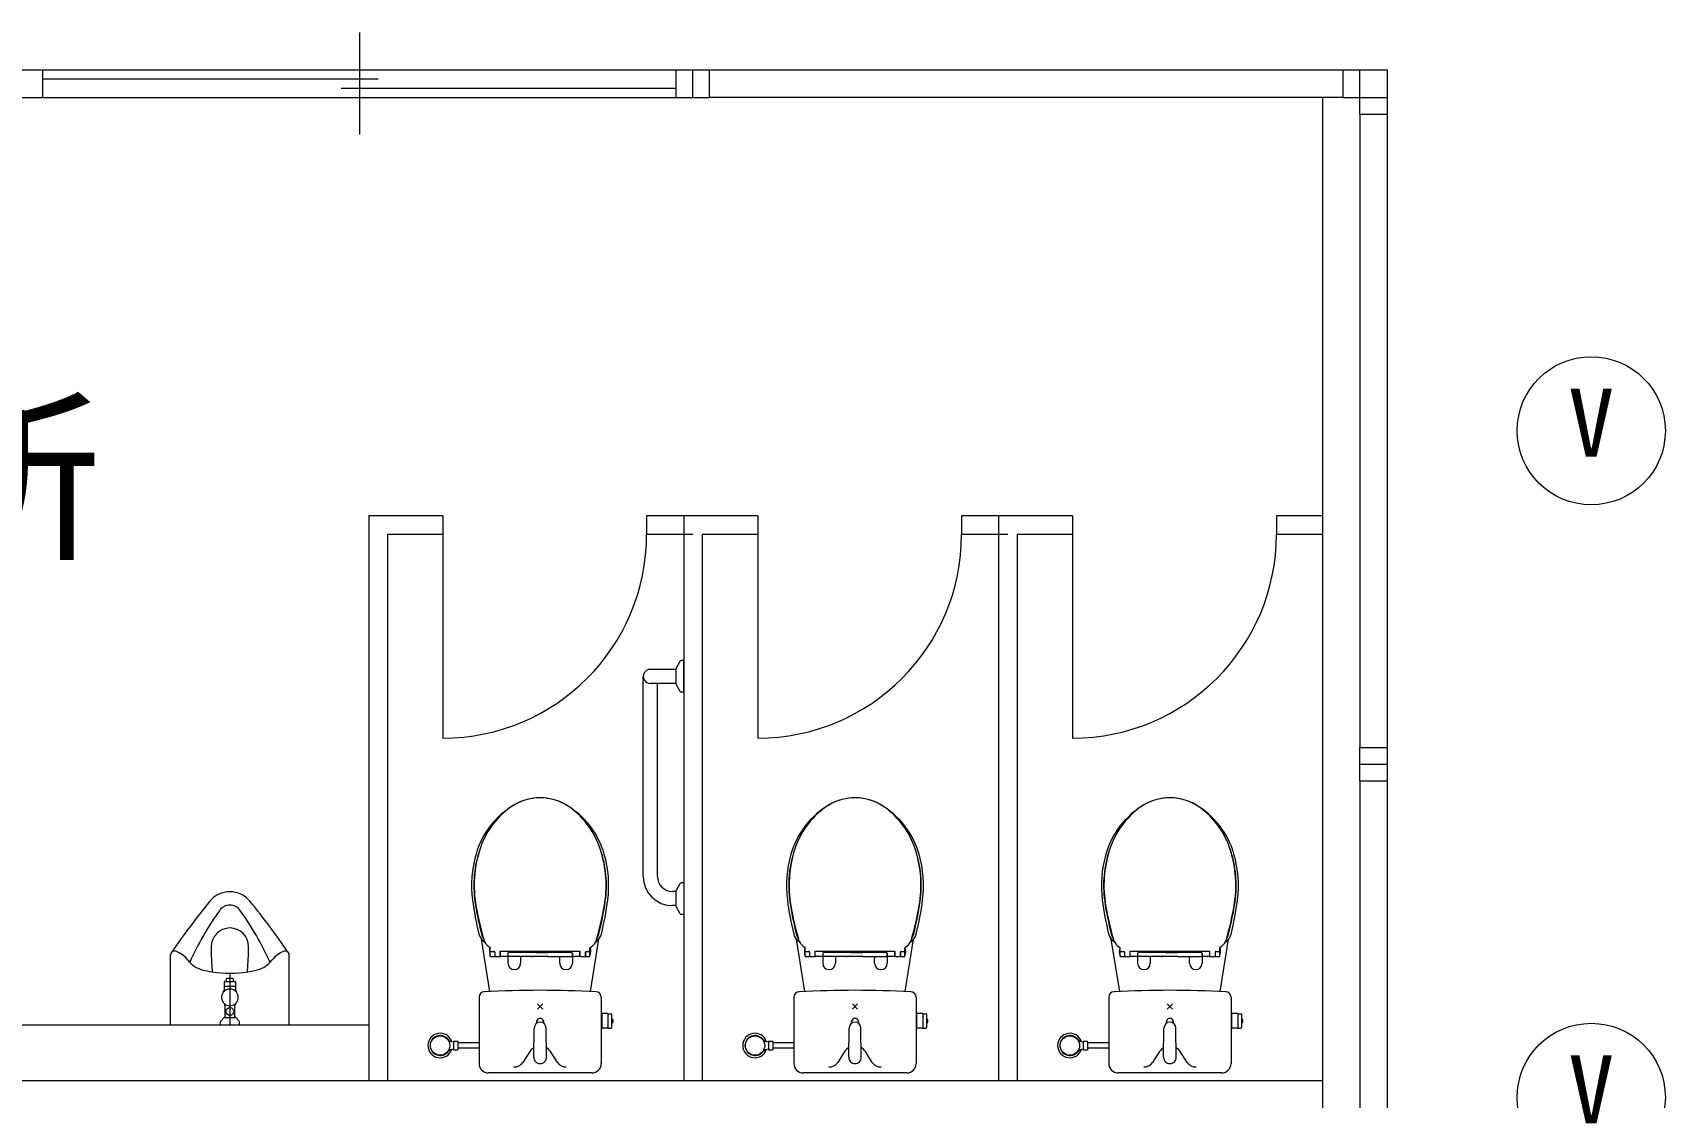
# Model space of a CAD drawing. Units: millimetres at full size, sheet at 1:100. Extents: x -84100 to 167013, y -59450 to 59350.
# Drawn here: x -19736 to -15328, y 38500 to 41375 of the extents above; entities that cross this region are included whole.
import ezdxf
from ezdxf.enums import TextEntityAlignment as Align

# ---------------------------------------------------------------- set-up
doc = ezdxf.new("R2010")
doc.units = ezdxf.units.MM
doc.header["$LTSCALE"] = 100
for name, color, linetype, lineweight in [('0-2_間仕切り', 5, 'Continuous', 9), ('0-4_通り芯', 3, 'Continuous', 9), ('0-7_作図線', 7, 'Continuous', 9), ('0-B_部屋面積', 4, 'Continuous', 9), ('3-3', 4, 'Continuous', 9)]:
    doc.layers.add(name, color=color, linetype=linetype, lineweight=lineweight)
doc.layers.add('1-E', color=7, linetype='Continuous')
doc.styles.add('ＭＳ ゴシック', font='')
doc.styles.get('ＭＳ ゴシック').set_extended_font_data('MS Gothic')

msp = doc.modelspace()

# ---------------------------------------------------------------- linework, layer by layer
at = {"layer": '0-2_間仕切り'}
for p, q in [((-18853.5, 41375.1), (-18853.5, 41100.1)), ((-19708.5, 41275.1), (-17998.5, 41275.1)), ((-19708.5, 41250.1), (-18803.5, 41250.1)), ((-18903.5, 41225.1), (-17998.5, 41225.1)), ((-19708.5, 41200.1), (-17998.5, 41200.1))]:
    msp.add_line(p, q, dxfattribs=at)
at = {"layer": '0-4_通り芯'}
for p, q in [((-17908.5, 41275.1), (-16198.5, 41275.1)), ((-16198.5, 41200.1), (-17908.5, 41200.1)), ((-16253.5, 35845.1), (-16253.5, 41200.1)), ((-16153.5, 41155.1), (-16153.5, 39445.1)), ((-16078.5, 39445.1), (-16078.5, 41155.1)), ((-16153.5, 39355.1), (-16153.5, 37645.1)), ((-16078.5, 37645.1), (-16078.5, 39355.1)), ((-16253.5, 38545.1), (-22443.5, 38545.1))]:
    msp.add_line(p, q, dxfattribs=at)
at = {"layer": '0-7_作図線'}
for p, q in [((-19798.5, 41275.1), (-19708.5, 41275.1)), ((-19708.5, 41200.1), (-19708.5, 41275.1)), ((-17998.5, 41200.1), (-17998.5, 41275.1)), ((-17998.5, 41275.1), (-17908.5, 41275.1)), ((-17953.5, 41200.1), (-17953.5, 41275.1)), ((-17908.5, 41200.1), (-17908.5, 41275.1)), ((-16153.5, 41155.1), (-16153.5, 41275.1)), ((-16078.5, 41155.1), (-16078.5, 41275.1)), ((-19798.5, 41200.1), (-19708.5, 41200.1)), ((-17998.5, 41200.1), (-17908.5, 41200.1)), ((-16198.5, 41200.1), (-16078.5, 41200.1)), ((-16153.5, 41155.1), (-16078.5, 41155.1)), ((-16153.5, 39355.1), (-16153.5, 39445.1)), ((-16153.5, 39445.1), (-16078.5, 39445.1)), ((-16078.5, 39355.1), (-16078.5, 39445.1)), ((-16153.5, 39400.1), (-16078.5, 39400.1)), ((-16153.5, 39355.1), (-16078.5, 39355.1))]:
    msp.add_line(p, q, dxfattribs=at)
msp.add_lwpolyline([(-16198.5, 41200.1), (-16198.5, 41275.1), (-16078.5, 41275.1)], dxfattribs=at)
at = {"layer": '0-B_部屋面積'}
for p, q in [((-18828.5, 40070.1), (-18828.5, 38545.1)), ((-18628.5, 40070.1), (-18828.5, 40070.1)), ((-18628.5, 40070.1), (-18628.5, 39470.1)), ((-17953.5, 40070.1), (-18078.5, 40070.1)), ((-18078.5, 40070.1), (-18078.5, 40020.1)), ((-17978.5, 40070.1), (-17978.5, 38545.1)), ((-17778.5, 40070.1), (-17978.5, 40070.1)), ((-17778.5, 40070.1), (-17778.5, 39470.1)), ((-17103.5, 40070.1), (-17228.5, 40070.1)), ((-17228.5, 40070.1), (-17228.5, 40020.1)), ((-16928.5, 40070.1), (-17128.5, 40070.1)), ((-17128.5, 40070.1), (-17128.5, 38545.1)), ((-16928.5, 40070.1), (-16928.5, 39470.1)), ((-16378.5, 40070.1), (-16378.5, 40020.1)), ((-16253.5, 40070.1), (-16378.5, 40070.1)), ((-18778.5, 40020.1), (-18778.5, 38545.1)), ((-18628.5, 40020.1), (-18778.5, 40020.1)), ((-17953.5, 40020.1), (-18078.5, 40020.1)), ((-17928.5, 40020.1), (-17928.5, 38545.1)), ((-17778.5, 40020.1), (-17928.5, 40020.1)), ((-17103.5, 40020.1), (-17228.5, 40020.1)), ((-16928.5, 40020.1), (-17078.5, 40020.1)), ((-17078.5, 40020.1), (-17078.5, 38545.1)), ((-16253.5, 40020.1), (-16378.5, 40020.1)), ((-17998.2, 39659.8), (-17987.9, 39677.8)), ((-17978.5, 39679.3), (-17985.3, 39679.3)), ((-17978.5, 39594.3), (-17978.5, 39679.3)), ((-18087.5, 39096.8), (-18087.5, 39636.8)), ((-17998.5, 39655.8), (-18068.5, 39655.8)), ((-17998.5, 39614.8), (-17998.5, 39658.8)), ((-17998.5, 39617.8), (-18068.5, 39617.8)), ((-18049.5, 39096.8), (-18049.5, 39617.8)), ((-17987.9, 39595.8), (-17998.3, 39613.8)), ((-17978.5, 39594.3), (-17985.3, 39594.3)), ((-17998.5, 39055.8), (-18008.5, 39055.8)), ((-17998.5, 39014.8), (-17998.5, 39058.8)), ((-17998.2, 39059.8), (-17987.9, 39077.8)), ((-17978.5, 39079.3), (-17985.3, 39079.3)), ((-17998.5, 39017.8), (-18008.5, 39017.8)), ((-17987.9, 38995.8), (-17998.2, 39013.8)), ((-17978.5, 38994.3), (-17985.3, 38994.3)), ((-18501.5, 38786), (-18524.1, 38927.1)), ((-18230.5, 38786), (-18207.9, 38927.1)), ((-17651.5, 38786), (-17674.1, 38927.1)), ((-17380.5, 38786), (-17357.9, 38927.1)), ((-16801.5, 38786), (-16824.1, 38927.1)), ((-16530.5, 38786), (-16507.9, 38927.1)), ((-19363.5, 38695.1), (-19363.5, 38885.1)), ((-19254, 38907), (-19254, 38895)), ((-19253.8, 38885.3), (-19251.5, 38838.9)), ((-19155.6, 38838.9), (-19153.3, 38885.3)), ((-19153, 38895), (-19153, 38907)), ((-19043.5, 38695.1), (-19043.5, 38885.1)), ((-18500.5, 38881.1), (-18500.5, 38902.9)), ((-18500.5, 38894.1), (-18490.5, 38894.1)), ((-18499.5, 38880.1), (-18488.7, 38880.1)), ((-18498.8, 38894.1), (-18490.7, 38893.8)), ((-18488.7, 38891.8), (-18488.7, 38880.1)), ((-18488.5, 38892.1), (-18488.5, 38881.1)), ((-18487.5, 38880.1), (-18474.5, 38880.1)), ((-18473.5, 38894.5), (-18473.3, 38894.5)), ((-18473.5, 38881.1), (-18473.5, 38894.5)), ((-18473.3, 38894.5), (-18396, 38894.5)), ((-18473.3, 38881.1), (-18473.3, 38894.5)), ((-18454.3, 38880.1), (-18472.3, 38880.1)), ((-18453.3, 38888.8), (-18453.3, 38881.1)), ((-18453, 38889.8), (-18453, 38862.1)), ((-18389, 38880.1), (-18452, 38880.1)), ((-18377, 38890.1), (-18451.2, 38890.8)), ((-18419.1, 38880.1), (-18419.1, 38875.1)), ((-18419, 38875.1), (-18419, 38862.1)), ((-18396, 38894.5), (-18395, 38894.5)), ((-18395, 38894.5), (-18393.9, 38894.5)), ((-18393.9, 38894.5), (-18392.6, 38894.5)), ((-18392.6, 38894.5), (-18391.2, 38894.5)), ((-18391.2, 38894.5), (-18389.6, 38894.5)), ((-18389.6, 38894.5), (-18387.9, 38894.5)), ((-18387.9, 38894.5), (-18386, 38894.5)), ((-18386, 38894.5), (-18384, 38894.5)), ((-18384.7, 38881.1), (-18347.4, 38881.1)), ((-18384, 38894.5), (-18381.8, 38894.5)), ((-18381.8, 38894.5), (-18379.5, 38894.5)), ((-18379.5, 38894.5), (-18377, 38894.5)), ((-18377, 38894.5), (-18371.5, 38894.6)), ((-18366, 38890.1), (-18377, 38890.1)), ((-18371.5, 38894.6), (-18366, 38894.6)), ((-18366, 38894.6), (-18360.5, 38894.6)), ((-18355, 38890.1), (-18366, 38890.1)), ((-18360.5, 38894.6), (-18355, 38894.5)), ((-18355, 38894.5), (-18352.5, 38894.5)), ((-18352.5, 38894.5), (-18350.2, 38894.5)), ((-18350.2, 38894.5), (-18348.1, 38894.5)), ((-18348.1, 38894.5), (-18346, 38894.5)), ((-18346, 38894.5), (-18344.1, 38894.5)), ((-18344.1, 38894.5), (-18342.4, 38894.5)), ((-18343, 38880.1), (-18280, 38880.1)), ((-18342.4, 38894.5), (-18340.8, 38894.5)), ((-18340.8, 38894.5), (-18339.4, 38894.5)), ((-18339.4, 38894.5), (-18338.1, 38894.5)), ((-18338.1, 38894.5), (-18337, 38894.5)), ((-18337, 38894.5), (-18336, 38894.5)), ((-18313, 38862.1), (-18313, 38875.1)), ((-18312.9, 38875.1), (-18312.9, 38880.1)), ((-18279, 38889.8), (-18279, 38862.1)), ((-18278.8, 38881.1), (-18278.8, 38888.8)), ((-18259.8, 38880.1), (-18277.8, 38880.1)), ((-18258.8, 38894.5), (-18258.8, 38881.1)), ((-18258.5, 38881.1), (-18258.5, 38894.5)), ((-18257.5, 38880.1), (-18244.5, 38880.1)), ((-18243.5, 38892.1), (-18243.5, 38881.1)), ((-18243.3, 38880.1), (-18243.3, 38891.8)), ((-18243.3, 38880.1), (-18232.5, 38880.1)), ((-18241.5, 38894.1), (-18231.5, 38894.1)), ((-18241.4, 38893.8), (-18233.2, 38894.1)), ((-18231.5, 38881.1), (-18231.5, 38902.9)), ((-17650.5, 38881.1), (-17650.5, 38902.9)), ((-17650.5, 38894.1), (-17640.5, 38894.1)), ((-17649.5, 38880.1), (-17638.7, 38880.1)), ((-17648.8, 38894.1), (-17640.7, 38893.8)), ((-17638.7, 38891.8), (-17638.7, 38880.1)), ((-17638.5, 38892.1), (-17638.5, 38881.1)), ((-17637.5, 38880.1), (-17624.5, 38880.1)), ((-17623.5, 38894.5), (-17623.3, 38894.5)), ((-17623.5, 38881.1), (-17623.5, 38894.5)), ((-17623.3, 38894.5), (-17546, 38894.5)), ((-17623.3, 38881.1), (-17623.3, 38894.5)), ((-17604.3, 38880.1), (-17622.3, 38880.1)), ((-17603.3, 38888.8), (-17603.3, 38881.1)), ((-17603, 38889.8), (-17603, 38862.1)), ((-17539, 38880.1), (-17602, 38880.1)), ((-17527, 38890.1), (-17601.2, 38890.8)), ((-17569.1, 38880.1), (-17569.1, 38875.1)), ((-17569, 38875.1), (-17569, 38862.1)), ((-17546, 38894.5), (-17545, 38894.5)), ((-17545, 38894.5), (-17543.9, 38894.5)), ((-17543.9, 38894.5), (-17542.6, 38894.5)), ((-17542.6, 38894.5), (-17541.2, 38894.5)), ((-17541.2, 38894.5), (-17539.6, 38894.5)), ((-17539.6, 38894.5), (-17537.9, 38894.5)), ((-17537.9, 38894.5), (-17536, 38894.5)), ((-17536, 38894.5), (-17534, 38894.5)), ((-17534.7, 38881.1), (-17497.4, 38881.1)), ((-17534, 38894.5), (-17531.8, 38894.5)), ((-17531.8, 38894.5), (-17529.5, 38894.5)), ((-17529.5, 38894.5), (-17527, 38894.5)), ((-17527, 38894.5), (-17521.5, 38894.6)), ((-17516, 38890.1), (-17527, 38890.1)), ((-17521.5, 38894.6), (-17516, 38894.6)), ((-17516, 38894.6), (-17510.5, 38894.6)), ((-17505, 38890.1), (-17516, 38890.1)), ((-17510.5, 38894.6), (-17505, 38894.5)), ((-17505, 38894.5), (-17502.5, 38894.5)), ((-17502.5, 38894.5), (-17500.2, 38894.5)), ((-17500.2, 38894.5), (-17498.1, 38894.5)), ((-17498.1, 38894.5), (-17496, 38894.5)), ((-17496, 38894.5), (-17494.1, 38894.5)), ((-17494.1, 38894.5), (-17492.4, 38894.5)), ((-17493, 38880.1), (-17430, 38880.1)), ((-17492.4, 38894.5), (-17490.8, 38894.5)), ((-17490.8, 38894.5), (-17489.4, 38894.5)), ((-17489.4, 38894.5), (-17488.1, 38894.5)), ((-17488.1, 38894.5), (-17487, 38894.5)), ((-17487, 38894.5), (-17486, 38894.5)), ((-17463, 38862.1), (-17463, 38875.1)), ((-17462.9, 38875.1), (-17462.9, 38880.1)), ((-17429, 38889.8), (-17429, 38862.1)), ((-17428.8, 38881.1), (-17428.8, 38888.8)), ((-17409.8, 38880.1), (-17427.8, 38880.1)), ((-17408.8, 38894.5), (-17408.8, 38881.1)), ((-17408.5, 38881.1), (-17408.5, 38894.5)), ((-17407.5, 38880.1), (-17394.5, 38880.1)), ((-17393.5, 38892.1), (-17393.5, 38881.1)), ((-17393.3, 38880.1), (-17393.3, 38891.8)), ((-17393.3, 38880.1), (-17382.5, 38880.1)), ((-17391.5, 38894.1), (-17381.5, 38894.1)), ((-17391.4, 38893.8), (-17383.2, 38894.1)), ((-17381.5, 38881.1), (-17381.5, 38902.9)), ((-16800.5, 38881.1), (-16800.5, 38902.9)), ((-16800.5, 38894.1), (-16790.5, 38894.1)), ((-16799.5, 38880.1), (-16788.7, 38880.1)), ((-16798.8, 38894.1), (-16790.7, 38893.8)), ((-16788.7, 38891.8), (-16788.7, 38880.1)), ((-16788.5, 38892.1), (-16788.5, 38881.1)), ((-16787.5, 38880.1), (-16774.5, 38880.1)), ((-16773.5, 38881.1), (-16773.5, 38894.5)), ((-16773.5, 38894.5), (-16773.3, 38894.5)), ((-16773.3, 38881.1), (-16773.3, 38894.5)), ((-16773.3, 38894.5), (-16696, 38894.5)), ((-16754.3, 38880.1), (-16772.3, 38880.1)), ((-16753.3, 38888.8), (-16753.3, 38881.1)), ((-16753, 38889.8), (-16753, 38862.1)), ((-16689, 38880.1), (-16752, 38880.1)), ((-16677, 38890.1), (-16751.2, 38890.8)), ((-16719.1, 38880.1), (-16719.1, 38875.1)), ((-16719, 38875.1), (-16719, 38862.1)), ((-16684.7, 38881.1), (-16647.4, 38881.1)), ((-16666, 38890.1), (-16677, 38890.1)), ((-16655, 38890.1), (-16666, 38890.1)), ((-16646, 38890.1), (-16655, 38890.1)), ((-16580.8, 38890.8), (-16646, 38890.1)), ((-16643, 38880.1), (-16580, 38880.1)), ((-16636, 38894.5), (-16558.8, 38894.5)), ((-16613, 38862.1), (-16613, 38875.1)), ((-16612.9, 38875.1), (-16612.9, 38880.1)), ((-16579, 38889.8), (-16579, 38862.1)), ((-16578.8, 38881.1), (-16578.8, 38888.8)), ((-16559.8, 38880.1), (-16577.8, 38880.1)), ((-16558.8, 38894.5), (-16558.8, 38881.1)), ((-16558.8, 38894.5), (-16558.5, 38894.5)), ((-16558.5, 38881.1), (-16558.5, 38894.5)), ((-16557.5, 38880.1), (-16544.5, 38880.1)), ((-16543.5, 38892.1), (-16543.5, 38881.1)), ((-16543.3, 38880.1), (-16543.3, 38891.8)), ((-16543.3, 38880.1), (-16532.5, 38880.1)), ((-16541.5, 38894.1), (-16531.5, 38894.1)), ((-16541.4, 38893.8), (-16533.2, 38894.1)), ((-16531.5, 38881.1), (-16531.5, 38902.9)), ((-19203.5, 38835.1), (-19203.5, 38695.1)), ((-19187.8, 38799.1), (-19219.3, 38799.1)), ((-19219.3, 38799.1), (-19219.3, 38789.9)), ((-19218.8, 38811.1), (-19219, 38799.1)), ((-19213.4, 38819.1), (-19213.5, 38813.1)), ((-19193.6, 38813.1), (-19193.7, 38819.1)), ((-19188.2, 38811.1), (-19188, 38799.1)), ((-19187.8, 38789.9), (-19187.8, 38799.1)), ((-19217, 38748.5), (-19217, 38716.1)), ((-19190, 38716.1), (-19190, 38748.5)), ((-18531, 38770.3), (-18531, 38591.1)), ((-18358.9, 38752.2), (-18373.1, 38738)), ((-18358.9, 38738), (-18373.1, 38752.2)), ((-18201, 38770.3), (-18201, 38591.1)), ((-17681, 38770.3), (-17681, 38591.1)), ((-17508.9, 38752.2), (-17523.1, 38738)), ((-17508.9, 38738), (-17523.1, 38752.2)), ((-17351, 38770.3), (-17351, 38591.1)), ((-16831, 38770.3), (-16831, 38591.1)), ((-16658.9, 38738), (-16673.1, 38752.2)), ((-16658.9, 38752.2), (-16673.1, 38738)), ((-16501, 38770.3), (-16501, 38591.1)), ((-19229.3, 38695.1), (-19229.3, 38703.5)), ((-19219.2, 38715.6), (-19228.2, 38706.2)), ((-19218.1, 38716.1), (-19188.9, 38716.1)), ((-19187.8, 38715.6), (-19178.9, 38706.2)), ((-19177.8, 38695.1), (-19177.8, 38703.5)), ((-18199, 38722.6), (-18201, 38722.6)), ((-18199, 38687.6), (-18199, 38725.6)), ((-18183.3, 38726.1), (-18198, 38726.6)), ((-18183, 38725.8), (-18174, 38725.8)), ((-18183, 38725.8), (-18183, 38687.3)), ((-18173, 38724.8), (-18173, 38688.3)), ((-17349, 38722.6), (-17351, 38722.6)), ((-17349, 38687.6), (-17349, 38725.6)), ((-17333.3, 38726.1), (-17348, 38726.6)), ((-17333, 38725.8), (-17324, 38725.8)), ((-17333, 38725.8), (-17333, 38687.3)), ((-17323, 38724.8), (-17323, 38688.3)), ((-16499, 38722.6), (-16501, 38722.6)), ((-16499, 38687.6), (-16499, 38725.6)), ((-16483.3, 38726.1), (-16498, 38726.6)), ((-16483, 38725.8), (-16483, 38687.3)), ((-16483, 38725.8), (-16474, 38725.8)), ((-16473, 38724.8), (-16473, 38688.3)), ((-18828.5, 38695.1), (-22353.5, 38695.1)), ((-18383, 38608.3), (-18382, 38687.2)), ((-18349, 38608.3), (-18350, 38687.2)), ((-18199, 38690.6), (-18201, 38690.6)), ((-18183.3, 38687.1), (-18198, 38686.6)), ((-18183, 38687.3), (-18174, 38687.3)), ((-17533, 38608.3), (-17532, 38687.2)), ((-17499, 38608.3), (-17500, 38687.2)), ((-17349, 38690.6), (-17351, 38690.6)), ((-17333.3, 38687.1), (-17348, 38686.6)), ((-17333, 38687.3), (-17324, 38687.3)), ((-16683, 38608.3), (-16682, 38687.2)), ((-16649, 38608.3), (-16650, 38687.2)), ((-16499, 38690.6), (-16501, 38690.6)), ((-16483.3, 38687.1), (-16498, 38686.6)), ((-16483, 38687.3), (-16474, 38687.3)), ((-18599.3, 38628.4), (-18588.8, 38628.4)), ((-18588, 38651.1), (-18588.8, 38651.9)), ((-18588, 38629.1), (-18588.8, 38628.4)), ((-18588, 38651.1), (-18588, 38629.1)), ((-18531, 38647.4), (-18588, 38647.4)), ((-18531, 38632.8), (-18588, 38632.8)), ((-18394, 38623.6), (-18412.7, 38594)), ((-18319.4, 38594), (-18338.1, 38623.6)), ((-17749.3, 38628.4), (-17738.8, 38628.4)), ((-17738, 38651.1), (-17738.8, 38651.9)), ((-17738, 38629.1), (-17738.8, 38628.4)), ((-17738, 38651.1), (-17738, 38629.1)), ((-17681, 38647.4), (-17738, 38647.4)), ((-17681, 38632.8), (-17738, 38632.8)), ((-17544, 38623.6), (-17562.7, 38594)), ((-17469.4, 38594), (-17488.1, 38623.6)), ((-16900, 38651.1), (-16899.3, 38651.9)), ((-16900, 38651.1), (-16900, 38629.1)), ((-16900, 38629.1), (-16899.3, 38628.4)), ((-16899.3, 38651.9), (-16888.8, 38651.9)), ((-16899.3, 38628.4), (-16888.8, 38628.4)), ((-16888, 38651.1), (-16888.8, 38651.9)), ((-16888, 38629.1), (-16888.8, 38628.4)), ((-16888, 38651.1), (-16888, 38629.1)), ((-16831, 38647.4), (-16888, 38647.4)), ((-16831, 38632.8), (-16888, 38632.8)), ((-16694, 38623.6), (-16712.7, 38594)), ((-16619.4, 38594), (-16638.1, 38623.6)), ((-18226, 38566.1), (-18506, 38566.1)), ((-17376, 38566.1), (-17656, 38566.1)), ((-16526, 38566.1), (-16806, 38566.1))]:
    msp.add_line(p, q, dxfattribs=at)
for points in [[(-18280.8, 38890.8), (-18346, 38890.1), (-18355, 38890.1)], [(-18336, 38894.5), (-18258.8, 38894.5), (-18258.5, 38894.5)], [(-17430.8, 38890.8), (-17496, 38890.1), (-17505, 38890.1)], [(-17486, 38894.5), (-17408.8, 38894.5), (-17408.5, 38894.5)], [(-16696, 38894.5), (-16695, 38894.5), (-16693.9, 38894.5), (-16692.6, 38894.5), (-16691.2, 38894.5), (-16689.6, 38894.5), (-16687.9, 38894.5), (-16686, 38894.5), (-16684, 38894.5), (-16681.8, 38894.5), (-16679.5, 38894.5), (-16677, 38894.5), (-16671.5, 38894.6), (-16666, 38894.6), (-16660.5, 38894.6), (-16655, 38894.5), (-16652.5, 38894.5), (-16650.2, 38894.5), (-16648.1, 38894.5), (-16646, 38894.5), (-16644.1, 38894.5), (-16642.4, 38894.5), (-16640.8, 38894.5), (-16639.4, 38894.5), (-16638.1, 38894.5), (-16637, 38894.5), (-16636, 38894.5)], [(-19216.8, 38813.1), (-19193.6, 38813.1), (-19190.2, 38813.1)], [(-18600, 38651.1), (-18599.3, 38651.9), (-18588.8, 38651.9)], [(-18600, 38651.1), (-18600, 38629.1), (-18599.3, 38628.4)], [(-17750, 38651.1), (-17749.3, 38651.9), (-17738.8, 38651.9)], [(-17750, 38651.1), (-17750, 38629.1), (-17749.3, 38628.4)]]:
    msp.add_lwpolyline(points, dxfattribs=at)
for centre, radius in [((-19203.5, 38732.1), 10.5), ((-18636, 38640.1), 26.2), ((-17786, 38640.1), 26.2), ((-16936, 38640.1), 26.2)]:
    msp.add_circle(centre, radius, dxfattribs=at)
for centre, radius, start, end in [((-18628.5, 40020.1), 550, 270, 360), ((-17778.5, 40020.1), 550, 270, 360), ((-16928.5, 40020.1), 550, 270, 360), ((-17985.3, 39676.3), 3, 90, 150.102), ((-18068.5, 39636.8), 19, 90, 270.0004), ((-17996.5, 39658.8), 2, 150.1, 180), ((-17996.5, 39614.8), 2, 180, 209.9), ((-17985.3, 39597.3), 3, 209.898, 270), ((-18320.9, 39094.2), 227, 120.0891, 163.9428), ((-18314.6, 39100.7), 225, 125.737, 162.4982), ((-18366, 39172.1), 137, 54.263, 125.737), ((-18366, 39172.1), 137, 59.9109, 120.0891), ((-18411.1, 39094.2), 227, 16.0572, 59.9109), ((-18417.4, 39100.7), 225, 17.5018, 54.263), ((-17470.9, 39094.2), 227, 120.0891, 163.9428), ((-17464.6, 39100.7), 225, 125.737, 162.4982), ((-17516, 39172.1), 137, 54.263, 125.737), ((-17516, 39172.1), 137, 59.9109, 120.0891), ((-17561.1, 39094.2), 227, 16.0572, 59.9109), ((-17567.4, 39100.7), 225, 17.5018, 54.263), ((-16620.9, 39094.2), 227, 120.0891, 163.9428), ((-16614.6, 39100.7), 225, 125.737, 162.4982), ((-16666, 39172.1), 137, 54.263, 125.737), ((-16666, 39172.1), 137, 59.9109, 120.0891), ((-16711.1, 39094.2), 227, 16.0572, 59.9109), ((-16717.4, 39100.7), 225, 17.5018, 54.263), ((-18244, 39072.1), 307, 163.9428, 187.2656), ((-18244, 39072.1), 301, 161.2166, 188.144), ((-18224, 39072.1), 320, 162.4982, 189.7492), ((-18488, 39072.1), 301, 351.856, 18.7834), ((-18508, 39072.1), 320, 350.2508, 17.5018), ((-18488, 39072.1), 307, 352.7344, 16.0572), ((-17394, 39072.1), 307, 163.9428, 187.2656), ((-17394, 39072.1), 301, 161.2166, 188.144), ((-17374, 39072.1), 320, 162.4982, 189.7492), ((-17638, 39072.1), 301, 351.856, 18.7834), ((-17658, 39072.1), 320, 350.2508, 17.5018), ((-17638, 39072.1), 307, 352.7344, 16.0572), ((-16544, 39072.1), 307, 163.9428, 187.2656), ((-16544, 39072.1), 301, 161.2166, 188.144), ((-16524, 39072.1), 320, 162.4982, 189.7492), ((-16788, 39072.1), 301, 351.856, 18.7834), ((-16808, 39072.1), 320, 350.2508, 17.5018), ((-16788, 39072.1), 307, 352.7344, 16.0572), ((-18008.5, 39096.8), 79, 180, 270), ((-18008.5, 39096.8), 41, 180, 270), ((-19203.5, 38985.1), 70, 90, 140.6255), ((-19203.5, 38985.1), 70, 39.3751, 90), ((-17996.5, 39058.8), 2, 150.1, 180), ((-17985.3, 39076.3), 3, 90, 150.101), ((-17711.6, 37760.7), 2000, 140.6252, 145.5969), ((-19203.5, 38985.1), 34, 35.8043, 144.1934), ((-20695.4, 37760.7), 2000, 34.4031, 39.3748), ((-17755, 39134.4), 800, 187.2656, 193.9829), ((-17710.5, 39148.4), 840, 188.144, 194.3016), ((-17691.8, 39163.5), 860, 189.7492, 196.0105), ((-19040.2, 39163.5), 860, 343.9895, 350.2508), ((-19021.6, 39148.4), 840, 345.6984, 351.8559), ((-18977.1, 39134.4), 800, 346.0171, 352.7344), ((-17996.5, 39014.8), 2, 180, 209.9), ((-16905, 39134.4), 800, 187.2656, 193.9829), ((-16860.5, 39148.4), 840, 188.144, 194.3016), ((-16841.8, 39163.5), 860, 189.7492, 196.0105), ((-18190.2, 39163.5), 860, 343.9895, 350.2508), ((-18171.6, 39148.4), 840, 345.6984, 351.8559), ((-18127.1, 39134.4), 800, 346.0171, 352.7344), ((-16055, 39134.4), 800, 187.2656, 193.9829), ((-16010.5, 39148.4), 840, 188.144, 194.3016), ((-15991.8, 39163.5), 860, 189.7492, 196.0105), ((-17340.2, 39163.5), 860, 343.9895, 350.2508), ((-17321.6, 39148.4), 840, 345.6984, 351.8559), ((-17277.1, 39134.4), 800, 346.0171, 352.7344), ((-18582.2, 38537), 800, 144.2022, 155.828), ((-19824.8, 38537), 800, 24.172, 35.7977), ((-17985.3, 38997.3), 3, 209.899, 270), ((-19203.5, 38907), 50.5, 0, 180), ((-18497.3, 38949.6), 35, 193.9829, 237.8578), ((-18490.5, 38949.6), 35, 194.3016, 214.0763), ((-18484.8, 38936), 35, 196.0105, 207.2597), ((-18484.8, 38936), 35, 207.2597, 240.517), ((-18247.2, 38936), 35, 299.483, 332.7403), ((-18234.7, 38949.6), 35, 302.1422, 346.0171), ((-18247.2, 38936), 35, 332.7403, 343.9895), ((-18241.5, 38949.6), 35, 325.9236, 345.6984), ((-17647.3, 38949.6), 35, 193.9829, 237.8578), ((-17640.5, 38949.6), 35, 194.3016, 214.0763), ((-17634.8, 38936), 35, 196.0105, 207.2597), ((-17634.8, 38936), 35, 207.2597, 240.517), ((-17397.2, 38936), 35, 299.483, 332.7403), ((-17384.7, 38949.6), 35, 302.1422, 346.0171), ((-17397.2, 38936), 35, 332.7403, 343.9895), ((-17391.5, 38949.6), 35, 325.9236, 345.6984), ((-16797.3, 38949.6), 35, 193.9829, 237.8578), ((-16790.5, 38949.6), 35, 194.3016, 214.0763), ((-16784.8, 38936), 35, 196.0105, 207.2597), ((-16784.8, 38936), 35, 207.2597, 240.517), ((-16547.2, 38936), 35, 299.483, 332.7403), ((-16534.7, 38949.6), 35, 302.1422, 346.0171), ((-16547.2, 38936), 35, 332.7403, 343.9895), ((-16541.5, 38949.6), 35, 325.9236, 345.6984), ((-19353.5, 38885.1), 10, 145.598, 180), ((-19353.5, 38885.1), 10, 72.5961, 145.598), ((-19372.8, 38828.3), 70, 36.912, 71.4253), ((-19059, 38895), 195, 180, 182.8592), ((-19348, 38895), 195, 357.1408, 360), ((-19034.2, 38828.3), 70, 108.9638, 143.0885), ((-19053.5, 38885.1), 10, 34.4062, 110.1329), ((-19053.5, 38885.1), 10, 0, 34.4062), ((-18472.8, 38894.1), 30, 159.7594, 202.5403), ((-18503.5, 38902.9), 3, 31.3923, 60.517), ((-18503.5, 38902.9), 3, 0, 31.3923), ((-18499.5, 38895.1), 1, 180, 270), ((-18499.5, 38881.1), 1, 180, 270), ((-18490.7, 38891.8), 2, 0, 88.2986), ((-18490.5, 38892.1), 2, 0, 90), ((-18487.5, 38881.1), 1, 180, 270), ((-18474.5, 38881.1), 1, 270, 360), ((-18472.3, 38881.1), 1, 180, 270), ((-18454.3, 38881.1), 1, 270, 360), ((-18451.3, 38888.8), 2, 151.045, 180), ((-18451.3, 38888.8), 2, 89.0462, 151.045), ((-18452, 38881.1), 1, 180, 270), ((-18389, 38885.1), 5, 270, 295.8419), ((-18384.7, 38876.1), 5, 90, 115.8419), ((-18347.4, 38876.1), 5, 64.1581, 90), ((-18343, 38885.1), 5, 244.1581, 270), ((-18280.8, 38888.8), 2, 28.955, 90.9765), ((-18280, 38881.1), 1, 270, 360), ((-18280.8, 38888.8), 2, 0, 28.955), ((-18277.8, 38881.1), 1, 180, 270), ((-18259.8, 38881.1), 1, 270, 360), ((-18257.5, 38881.1), 1, 180, 270), ((-18244.5, 38881.1), 1, 270, 360), ((-18241.5, 38892.1), 2, 90, 180), ((-18241.3, 38891.8), 2, 91.7014, 180), ((-18232.5, 38895.1), 1, 270, 360), ((-18232.5, 38881.1), 1, 270, 360), ((-18228.5, 38902.9), 3, 148.6077, 180), ((-18259.2, 38894.1), 30, 337.4597, 20.2406), ((-18228.5, 38902.9), 3, 119.483, 148.6077), ((-17622.8, 38894.1), 30, 159.7594, 202.5403), ((-17653.5, 38902.9), 3, 31.3923, 60.517), ((-17653.5, 38902.9), 3, 0, 31.3923), ((-17649.5, 38895.1), 1, 180, 270), ((-17649.5, 38881.1), 1, 180, 270), ((-17640.7, 38891.8), 2, 0, 88.2986), ((-17640.5, 38892.1), 2, 0, 90), ((-17637.5, 38881.1), 1, 180, 270), ((-17624.5, 38881.1), 1, 270, 360), ((-17622.3, 38881.1), 1, 180, 270), ((-17604.3, 38881.1), 1, 270, 360), ((-17601.3, 38888.8), 2, 151.045, 180), ((-17601.3, 38888.8), 2, 89.0462, 151.045), ((-17602, 38881.1), 1, 180, 270), ((-17539, 38885.1), 5, 270, 295.8419), ((-17534.7, 38876.1), 5, 90, 115.8419), ((-17497.4, 38876.1), 5, 64.1581, 90), ((-17493, 38885.1), 5, 244.1581, 270), ((-17430.8, 38888.8), 2, 28.955, 90.9765), ((-17430, 38881.1), 1, 270, 360), ((-17430.8, 38888.8), 2, 0, 28.955), ((-17427.8, 38881.1), 1, 180, 270), ((-17409.8, 38881.1), 1, 270, 360), ((-17407.5, 38881.1), 1, 180, 270), ((-17394.5, 38881.1), 1, 270, 360), ((-17391.5, 38892.1), 2, 90, 180), ((-17391.3, 38891.8), 2, 91.7014, 180), ((-17382.5, 38895.1), 1, 270, 360), ((-17382.5, 38881.1), 1, 270, 360), ((-17378.5, 38902.9), 3, 148.6077, 180), ((-17409.2, 38894.1), 30, 337.4597, 20.2406), ((-17378.5, 38902.9), 3, 119.483, 148.6077), ((-16772.8, 38894.1), 30, 159.7594, 202.5403), ((-16803.5, 38902.9), 3, 31.3923, 60.517), ((-16803.5, 38902.9), 3, 0, 31.3923), ((-16799.5, 38895.1), 1, 180, 270), ((-16799.5, 38881.1), 1, 180, 270), ((-16790.7, 38891.8), 2, 0, 88.2986), ((-16790.5, 38892.1), 2, 0, 90), ((-16787.5, 38881.1), 1, 180, 270), ((-16774.5, 38881.1), 1, 270, 360), ((-16772.3, 38881.1), 1, 180, 270), ((-16754.3, 38881.1), 1, 270, 360), ((-16751.3, 38888.8), 2, 151.045, 180), ((-16751.3, 38888.8), 2, 89.0462, 151.045), ((-16752, 38881.1), 1, 180, 270), ((-16689, 38885.1), 5, 270, 295.8419), ((-16684.7, 38876.1), 5, 90, 115.8419), ((-16647.4, 38876.1), 5, 64.1581, 90), ((-16643, 38885.1), 5, 244.1581, 270), ((-16580.8, 38888.8), 2, 28.955, 90.9765), ((-16580, 38881.1), 1, 270, 360), ((-16580.8, 38888.8), 2, 0, 28.955), ((-16577.8, 38881.1), 1, 180, 270), ((-16559.8, 38881.1), 1, 270, 360), ((-16557.5, 38881.1), 1, 180, 270), ((-16544.5, 38881.1), 1, 270, 360), ((-16541.5, 38892.1), 2, 90, 180), ((-16541.3, 38891.8), 2, 91.7014, 180), ((-16532.5, 38895.1), 1, 270, 360), ((-16532.5, 38881.1), 1, 270, 360), ((-16559.2, 38894.1), 30, 337.4597, 20.2406), ((-16528.5, 38902.9), 3, 148.6077, 180), ((-16528.5, 38902.9), 3, 119.483, 148.6077), ((-19260.9, 38912.4), 70, 216.911, 255.5564), ((-19203.5, 39135.1), 300, 255.5566, 260.8041), ((-19203.5, 39135.1), 300, 260.8041, 279.1959), ((-19203.5, 39135.1), 300, 279.1959, 284.4432), ((-19146.2, 38912.4), 70, 284.4436, 323.0885), ((-18436, 38862.1), 17, 180, 360), ((-18296, 38862.1), 17, 180, 360), ((-17586, 38862.1), 17, 180, 360), ((-17446, 38862.1), 17, 180, 360), ((-16736, 38862.1), 17, 180, 360), ((-16596, 38862.1), 17, 180, 360), ((-19229.3, 38789.9), 10, 323.5048, 0.0011), ((-19203.5, 38770.1), 22.5, 37.5992, 142.0066), ((-19216.8, 38811.1), 2, 89.9992, 178.9743), ((-19211.4, 38819), 2, 90.5502, 178.9027), ((-19203.5, 38021.1), 800, 89.4372, 90.5628), ((-19195.7, 38819), 2, 1.0915, 89.4254), ((-19190.2, 38811.1), 2, 1.0199, 89.9992), ((-19177.8, 38789.9), 10, 180, 217.5985), ((-18366, 35789.1), 3000, 89.9999, 92.8803), ((-18366, 35789.1), 3000, 87.1196, 90), ((-17516, 35789.1), 3000, 89.9999, 92.8803), ((-17516, 35789.1), 3000, 87.1196, 90), ((-16666, 35789.1), 3000, 89.9999, 92.8803), ((-16666, 35789.1), 3000, 87.1196, 90), ((-19203.5, 38770.1), 22.5, 142.401, 225.2917), ((-19225, 38748.5), 8, 0, 44.8544), ((-19203.5, 38770.1), 22.5, 225.2917, 314.6907), ((-19182, 38748.5), 8, 135.1951, 180), ((-19203.5, 38770.1), 22.5, 314.6907, 360), ((-19203.5, 38770.1), 22.5, 0, 37.5992), ((-18516, 38770.3), 15, 92.8812, 179.9999), ((-18216, 38770.3), 15, 0, 87.1225), ((-17666, 38770.3), 15, 92.8812, 179.9999), ((-17366, 38770.3), 15, 0, 87.1225), ((-16816, 38770.3), 15, 92.8812, 179.9999), ((-16516, 38770.3), 15, 0, 87.1225), ((-19225.3, 38703.5), 4, 136.327, 180), ((-19218.1, 38714.6), 1.5, 89.9989, 136.3287), ((-19188.9, 38714.6), 1.5, 43.6697, 89.9989), ((-19181.8, 38703.5), 4, 0, 43.6686), ((-18366, 38687.2), 16, 0, 180), ((-18366, 38703.1), 10, 342.1567, 197.8433), ((-18198, 38725.6), 1, 88.2101, 180), ((-18183.3, 38725.8), 0.3, 0, 88.2101), ((-18174, 38724.8), 1, 0, 90), ((-18177.3, 38706.6), 8.3, 301.203, 58.797), ((-17516, 38687.2), 16, 0, 180), ((-17516, 38703.1), 10, 342.1567, 197.8433), ((-17348, 38725.6), 1, 88.2101, 180), ((-17333.3, 38725.8), 0.3, 0, 88.2101), ((-17324, 38724.8), 1, 0, 90), ((-17327.3, 38706.6), 8.3, 301.203, 58.797), ((-16666, 38687.2), 16, 0, 180), ((-16666, 38703.1), 10, 342.1567, 197.8433), ((-16498, 38725.6), 1, 88.2101, 180), ((-16483.3, 38725.8), 0.3, 0, 88.2101), ((-16474, 38724.8), 1, 0, 90), ((-16477.3, 38706.6), 8.3, 301.203, 58.797), ((-18636, 38640.1), 33, 19.2468, 340.9013), ((-18636, 38640.1), 27, 40.1418, 320.0063), ((-18600.1, 38670.4), 20, 220.1418, 270), ((-18198, 38687.6), 1, 180, 271.7899), ((-18183.3, 38687.4), 0.3, 271.7899, 360), ((-18174, 38688.3), 1, 270, 360), ((-17786, 38640.1), 33, 19.2468, 340.9013), ((-17786, 38640.1), 27, 40.1418, 320.0063), ((-17750.1, 38670.4), 20, 220.1418, 270), ((-17348, 38687.6), 1, 180, 271.7899), ((-17333.3, 38687.4), 0.3, 271.7899, 360), ((-17324, 38688.3), 1, 270, 360), ((-16936, 38640.1), 33, 19.2468, 340.9013), ((-16936, 38640.1), 27, 40.1418, 320.0063), ((-16900.1, 38670.4), 20, 220.1418, 270), ((-16498, 38687.6), 1, 180, 271.7899), ((-16483.3, 38687.4), 0.3, 271.7899, 360), ((-16474, 38688.3), 1, 270, 360), ((-18600, 38609.9), 20, 90, 140.0063), ((-18366, 38606.1), 33, 120.3306, 147.8983), ((-18366, 38606.1), 33, 32.1017, 59.6694), ((-17750, 38609.9), 20, 90, 140.0063), ((-17516, 38606.1), 33, 120.3306, 147.8983), ((-17516, 38606.1), 33, 32.1017, 59.6694), ((-16900, 38609.9), 20, 90, 140.0063), ((-16666, 38606.1), 33, 120.3306, 147.8983), ((-16666, 38606.1), 33, 32.1017, 59.6694), ((-18506, 38591.1), 25, 180, 270), ((-18436.6, 38612.1), 30, 270, 323), ((-18366, 38608.1), 17, 179.2714, 270), ((-18366, 38608.1), 17, 270, 0.7285), ((-18295.4, 38612.1), 30, 217, 270), ((-18226, 38591.1), 25, 270, 360), ((-17656, 38591.1), 25, 180, 270), ((-17586.6, 38612.1), 30, 270, 323), ((-17516, 38608.1), 17, 179.2714, 270), ((-17516, 38608.1), 17, 270, 0.7285), ((-17445.4, 38612.1), 30, 217, 270), ((-17376, 38591.1), 25, 270, 360), ((-16806, 38591.1), 25, 180, 270), ((-16736.6, 38612.1), 30, 270, 323), ((-16666, 38608.1), 17, 179.2714, 270), ((-16666, 38608.1), 17, 270, 0.7285), ((-16595.4, 38612.1), 30, 217, 270), ((-16526, 38591.1), 25, 270, 360)]:
    msp.add_arc(centre, radius, start, end, dxfattribs=at)
at = {"layer": '3-3'}
for centre in [(-15528.5, 40300.1), (-15528.5, 38500.1)]:
    msp.add_circle(centre, 200, dxfattribs=at)

# ---------------------------------------------------------------- texts
at = {"layer": '1-E', "style": 'ＭＳ ゴシック'}
msp.add_text('男子便所', height=366.6, dxfattribs=at).set_placement((-21552.8, 39881.4), align=Align.BOTTOM_LEFT)
at = {"layer": '3-3', "style": 'ＭＳ ゴシック'}
for p in [(-15591, 40175.1), (-15591, 38375.1)]:
    msp.add_text('V', height=183.3, dxfattribs=at).set_placement(p, align=Align.BOTTOM_LEFT)

doc.saveas('drawing.dxf')
